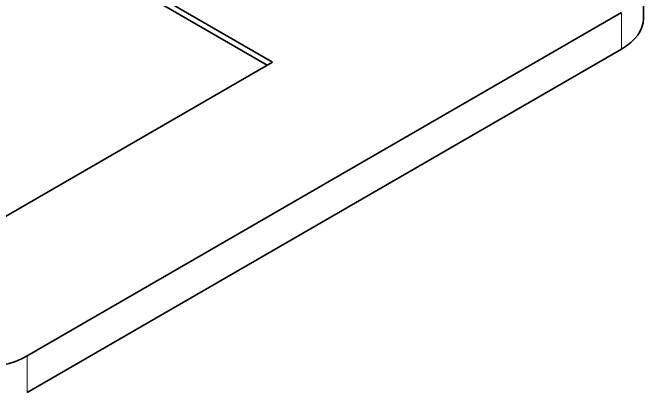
# Model space of a CAD drawing. Extents: x 46 to 852, y -144 to 729.
# Drawn here: x 643.3 to 685.6, y 589.55 to 615.01 of the extents above; entities that cross this region are included whole.
import ezdxf

# ---------------------------------------------------------------- set-up
doc = ezdxf.new("R2010")
doc.units = 0

msp = doc.modelspace()

# ---------------------------------------------------------------- linework, layer by layer
at = {"color": 7, "lineweight": 35}
for p, q in [((660.731, 611.695), (624.835, 632.419)), ((660.377, 611.491), (624.835, 632.011)), ((644.272, 591.995), (684.139, 615.012)), ((644.272, 589.545), (684.139, 612.562)), ((641.557, 600.625), (660.731, 611.695))]:
    msp.add_line(p, q, dxfattribs=at)
at = {"color": 7, "lineweight": 35, "ltscale": 0.061238}
msp.add_line((685.604, 614.603), (685.604, 617.053), dxfattribs=at)
at = {"color": 7, "lineweight": 13, "ltscale": 0.061237}
for p, q in [((684.139, 612.562), (684.139, 615.012)), ((644.272, 589.545), (644.272, 591.995))]:
    msp.add_line(p, q, dxfattribs=at)
at = {"color": 7, "lineweight": 35}
for centre, start_param, end_param in [((680.604, 614.603), 5.497787, 6.283185), ((640.737, 594.036), 3.926991, 5.497787)]:
    msp.add_ellipse(centre, major_axis=(5, 0), ratio=0.57735, start_param=start_param, end_param=end_param, dxfattribs=at)

doc.saveas('drawing.dxf')
